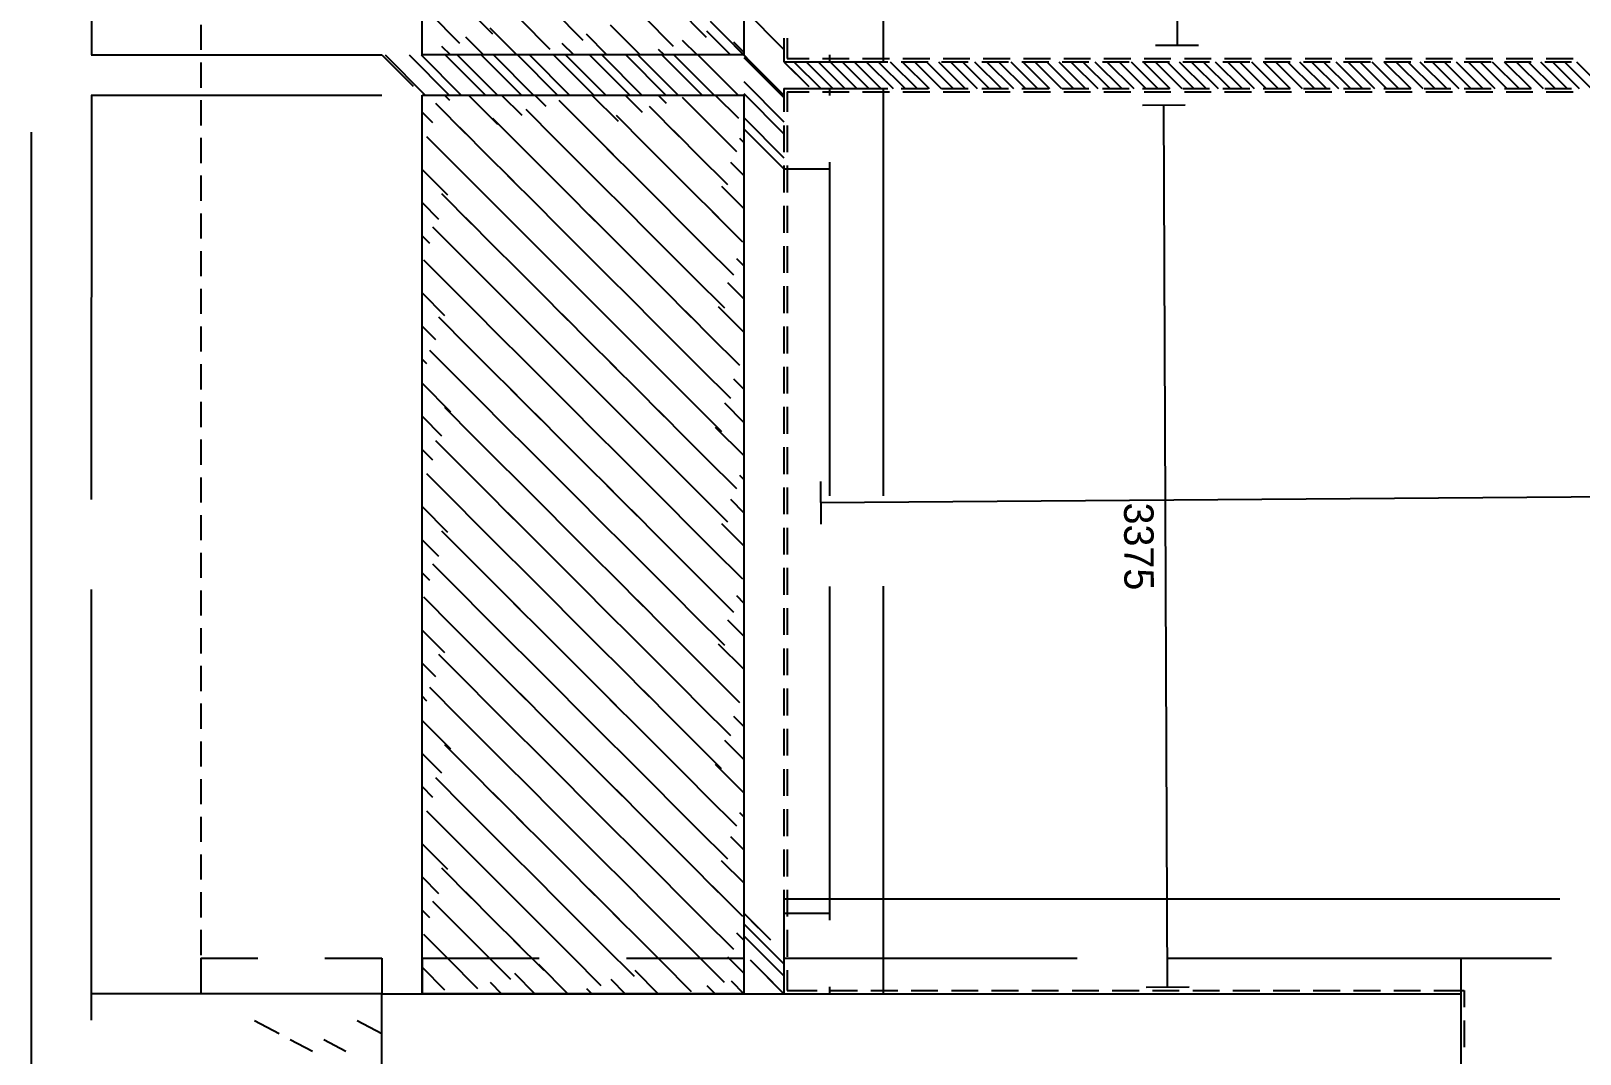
# Model space of a CAD drawing. Header units: metres. Extents: x -20.8 to 16.7, y -14.9 to 14.7.
# Drawn here: x -20.8 to -15.02, y -5.26 to -1.44 of the extents above; entities that cross this region are included whole.
import ezdxf
from ezdxf.enums import TextEntityAlignment as Align

# ---------------------------------------------------------------- set-up
doc = ezdxf.new("R2010")
doc.units = ezdxf.units.M
for name, color, linetype in [('CAD_DIM_TEXT', 3, 'Continuous'), ('CAD_DIM_WALL_TO_WALL', 1, 'Continuous'), ('CAD_PLAN_WALLS', 8, 'Continuous')]:
    doc.layers.add(name, color=color, linetype=linetype)

msp = doc.modelspace()

# ---------------------------------------------------------------- linework, layer by layer
at = {"layer": 'CAD_DIM_WALL_TO_WALL'}
for p, q in [((-16.5112, 1.8027), (-16.5217, -1.4931)), ((-16.6017, -1.4929), (-16.4417, -1.4934)), ((-16.491, -1.7173), (-16.651, -1.718)), ((-16.5568, -5.0074), (-16.571, -1.7176)), ((-17.8521, -3.1202), (-17.8509, -3.2802)), ((-11.8679, -3.1557), (-17.8515, -3.2002)), ((-16.4768, -5.007), (-16.6368, -5.0077))]:
    msp.add_line(p, q, dxfattribs=at)
at = {"layer": 'CAD_PLAN_WALLS'}
for p, q in [((-19.3385, -1.5301), (-19.3385, 1.8207)), ((-18.1382, 1.8206), (-18.1383, -1.5301)), ((-20.5723, -0.0225), (-20.5723, -1.5301)), ((-17.6178, -0.0357), (-17.6178, -1.5552)), ((-19.311, -1.3732), (-19.1987, -1.4855)), ((-19.1875, -1.3395), (-19.0752, -1.4518)), ((-18.8507, -1.362), (-18.7384, -1.4743)), ((-18.5138, -1.3845), (-18.4015, -1.4967)), ((-18.3903, -1.3508), (-18.278, -1.4631)), ((-18.1383, -1.3593), (-17.9882, -1.5094)), ((-20.1637, -1.4175), (-20.1637, -1.5113)), ((-19.0861, -1.4294), (-18.9854, -1.5301)), ((-18.9742, -1.3957), (-18.8619, -1.508)), ((-18.637, -1.4182), (-18.5251, -1.5301)), ((-18.2777, -1.4406), (-18.1882, -1.5301)), ((-18.2641, -1.4042), (-17.9882, -1.6801)), ((-20.5723, -1.48), (-20.5723, -1.53)), ((-19.2657, -1.4967), (-19.2324, -1.5301)), ((-19.1759, -1.463), (-19.1089, -1.5301)), ((-18.8166, -1.4855), (-18.7721, -1.5301)), ((-18.7268, -1.4518), (-18.6486, -1.5301)), ((-18.3675, -1.4743), (-18.3117, -1.5301)), ((-18.177, -1.4805), (-18.1383, -1.5192)), ((-18.1743, -1.4941), (-17.9882, -1.6801)), ((-17.9882, -1.4676), (-17.9882, -1.5551)), ((-17.9762, -1.4676), (-17.9762, -1.5431)), ((-20.5724, -1.53), (-19.4886, -1.5301)), ((-20.5724, -1.53), (-19.4886, -1.5301)), ((-20.1637, -1.5582), (-20.1637, -1.652)), ((-19.4886, -1.5301), (-19.3716, -1.647)), ((-19.4886, -1.5301), (-19.4614, -1.5572)), ((-19.4767, -1.5301), (-19.3267, -1.6801)), ((-19.3869, -1.5301), (-19.2369, -1.6801)), ((-19.342, -1.5301), (-19.192, -1.6801)), ((-18.1383, -1.5301), (-19.3385, -1.5301)), ((-19.2522, -1.5301), (-19.1021, -1.6801)), ((-19.2073, -1.5301), (-19.0572, -1.6801)), ((-19.1174, -1.5301), (-18.9674, -1.6801)), ((-19.0725, -1.5301), (-18.9225, -1.6801)), ((-18.9827, -1.5301), (-18.8327, -1.6801)), ((-18.9378, -1.5301), (-18.7878, -1.6801)), ((-18.848, -1.5301), (-18.6979, -1.6801)), ((-18.8031, -1.5301), (-18.653, -1.6801)), ((-18.7132, -1.5301), (-18.5632, -1.6801)), ((-18.6683, -1.5301), (-18.5183, -1.6801)), ((-18.5785, -1.5301), (-18.4285, -1.6801)), ((-18.5336, -1.5301), (-18.3836, -1.6801)), ((-18.4573, -1.508), (-18.4352, -1.5301)), ((-18.4438, -1.5301), (-18.2937, -1.6801)), ((-18.3989, -1.5301), (-18.2488, -1.6801)), ((-18.309, -1.5301), (-18.159, -1.6801)), ((-18.1383, -1.539), (-17.9882, -1.689)), ((-17.9882, -1.5551), (-17.9007, -1.5551)), ((-17.9882, -1.5551), (-17.9407, -1.6027)), ((-17.9882, -1.5551), (-17.8958, -1.6476)), ((-17.9882, -1.5551), (-17.8178, -1.5551)), ((-17.9882, -1.5551), (-17.6178, -1.5551)), ((-17.9762, -1.5431), (-17.8947, -1.5431)), ((-17.9509, -1.5551), (-17.8509, -1.6551)), ((-17.906, -1.5551), (-17.806, -1.6551)), ((-17.8611, -1.5551), (-17.7611, -1.6551)), ((-17.8507, -1.5551), (-17.7507, -1.5551)), ((-17.8447, -1.5431), (-17.7447, -1.5431)), ((-17.8178, -1.5292), (-17.8178, -1.5552)), ((-17.8162, -1.5551), (-17.7161, -1.6551)), ((-17.7713, -1.5551), (-17.6712, -1.6551)), ((-17.7263, -1.5551), (-17.6263, -1.6551)), ((-17.7007, -1.5551), (-17.6007, -1.5551)), ((-17.6947, -1.5431), (-17.5947, -1.5431)), ((-17.6814, -1.5551), (-17.5814, -1.6551)), ((-17.6365, -1.5551), (-17.5365, -1.6551)), ((-17.5916, -1.5551), (-17.4916, -1.6551)), ((-17.5506, -1.5551), (-17.4506, -1.5551)), ((-17.5467, -1.5551), (-17.4467, -1.6551)), ((-17.5446, -1.5431), (-17.4446, -1.5431)), ((-17.5018, -1.5551), (-17.4018, -1.6551)), ((-17.4569, -1.5551), (-17.3569, -1.6552)), ((-17.412, -1.5551), (-17.3119, -1.6552)), ((-17.4006, -1.5551), (-17.3006, -1.5551)), ((-17.3946, -1.5431), (-17.2946, -1.5431)), ((-17.3671, -1.5551), (-17.267, -1.6552)), ((-17.3221, -1.5551), (-17.2221, -1.6552)), ((-17.2772, -1.5551), (-17.1772, -1.6552)), ((-17.2506, -1.5551), (-17.1506, -1.5551)), ((-17.2446, -1.5431), (-17.1446, -1.5431)), ((-17.2323, -1.5551), (-17.1323, -1.6552)), ((-17.1874, -1.5551), (-17.0874, -1.6552)), ((-17.1425, -1.5551), (-17.0425, -1.6552)), ((-17.1005, -1.5551), (-17.0005, -1.5551)), ((-17.0976, -1.5551), (-16.9976, -1.6552)), ((-17.0945, -1.5431), (-16.9945, -1.5431)), ((-17.0527, -1.5551), (-16.9527, -1.6552)), ((-17.0078, -1.5551), (-16.9077, -1.6552)), ((-16.9629, -1.5551), (-16.8628, -1.6552)), ((-16.9505, -1.5551), (-16.8505, -1.5551)), ((-16.9445, -1.5431), (-16.8445, -1.5431)), ((-16.9179, -1.5551), (-16.8179, -1.6552)), ((-16.873, -1.5551), (-16.773, -1.6552)), ((-16.8281, -1.5551), (-16.7281, -1.6552)), ((-16.8005, -1.5551), (-16.7005, -1.5551)), ((-16.7945, -1.5431), (-16.6945, -1.5431)), ((-16.7832, -1.5551), (-16.6832, -1.6552)), ((-16.7383, -1.5551), (-16.6383, -1.6552)), ((-16.6934, -1.5551), (-16.5934, -1.6552)), ((-16.6505, -1.5551), (-16.5504, -1.5552)), ((-16.6485, -1.5551), (-16.5485, -1.6552)), ((-16.6444, -1.5431), (-16.5444, -1.5431)), ((-16.6036, -1.5551), (-16.5035, -1.6552)), ((-16.5586, -1.5551), (-16.4586, -1.6552)), ((-16.5137, -1.5551), (-16.4137, -1.6552)), ((-16.5004, -1.5552), (-16.4004, -1.5552)), ((-16.4944, -1.5431), (-16.3944, -1.5432)), ((-16.4688, -1.5552), (-16.3688, -1.6552)), ((-16.4239, -1.5552), (-16.3239, -1.6552)), ((-16.379, -1.5552), (-16.279, -1.6552)), ((-16.3504, -1.5552), (-16.2504, -1.5552)), ((-16.3444, -1.5432), (-16.2444, -1.5432)), ((-16.3341, -1.5552), (-16.2341, -1.6552)), ((-16.2892, -1.5552), (-16.1892, -1.6552)), ((-16.2443, -1.5552), (-16.1443, -1.6552)), ((-16.2004, -1.5552), (-16.1003, -1.5552)), ((-16.1994, -1.5552), (-16.0993, -1.6552)), ((-16.1943, -1.5432), (-16.0943, -1.5432)), ((-16.1544, -1.5552), (-16.0544, -1.6552)), ((-16.1095, -1.5552), (-16.0095, -1.6552)), ((-16.0646, -1.5552), (-15.9646, -1.6552)), ((-16.0503, -1.5552), (-15.9503, -1.5552)), ((-16.0443, -1.5432), (-15.9443, -1.5432)), ((-16.0197, -1.5552), (-15.9197, -1.6552)), ((-15.9748, -1.5552), (-15.8748, -1.6552)), ((-15.9299, -1.5552), (-15.8299, -1.6552)), ((-15.9003, -1.5552), (-15.8003, -1.5552)), ((-15.8943, -1.5432), (-15.7943, -1.5432)), ((-15.885, -1.5552), (-15.785, -1.6552)), ((-15.8401, -1.5552), (-15.7401, -1.6552)), ((-15.7952, -1.5552), (-15.6951, -1.6552)), ((-15.7503, -1.5552), (-15.6502, -1.5552)), ((-15.7502, -1.5552), (-15.6502, -1.6552)), ((-15.7442, -1.5432), (-15.6442, -1.5432)), ((-15.7053, -1.5552), (-15.6053, -1.6552)), ((-15.6604, -1.5552), (-15.5604, -1.6552)), ((-15.6155, -1.5552), (-15.5155, -1.6552)), ((-15.6002, -1.5552), (-15.5002, -1.5552)), ((-15.5942, -1.5432), (-15.4942, -1.5432)), ((-15.5706, -1.5552), (-15.4706, -1.6552)), ((-15.5257, -1.5552), (-15.4257, -1.6552)), ((-15.4808, -1.5552), (-15.3808, -1.6552)), ((-15.4502, -1.5552), (-15.3502, -1.5552)), ((-15.4442, -1.5432), (-15.3442, -1.5432)), ((-15.4359, -1.5552), (-15.3359, -1.6552)), ((-15.391, -1.5552), (-15.2909, -1.6552)), ((-15.346, -1.5552), (-15.246, -1.6552)), ((-15.3011, -1.5552), (-15.2011, -1.6552)), ((-15.3002, -1.5552), (-15.2001, -1.5552)), ((-15.2942, -1.5432), (-15.1941, -1.5432)), ((-15.2562, -1.5552), (-15.1562, -1.6552)), ((-15.2113, -1.5552), (-15.1113, -1.6552)), ((-15.1664, -1.5552), (-15.0664, -1.6552)), ((-15.1501, -1.5552), (-15.0501, -1.5552)), ((-15.1441, -1.5432), (-15.0441, -1.5432)), ((-15.1215, -1.5552), (-15.0215, -1.6552)), ((-15.0766, -1.5552), (-14.9766, -1.6552)), ((-15.0317, -1.5552), (-14.9316, -1.6552)), ((-18.1383, -1.6288), (-17.9882, -1.7788)), ((-18.1383, -1.6737), (-17.9882, -1.8237)), ((-17.9882, -1.6551), (-17.8178, -1.6551)), ((-17.9882, -1.6551), (-17.6178, -1.6551)), ((-17.9882, -1.6552), (-17.9007, -1.6552)), ((-17.9882, -1.6552), (-17.9882, -1.7427)), ((-17.9762, -1.6672), (-17.9762, -1.7427)), ((-17.9762, -1.6672), (-17.8947, -1.6672)), ((-17.8507, -1.6552), (-17.7507, -1.6552)), ((-17.8447, -1.6672), (-17.7447, -1.6672)), ((-17.8178, -1.6551), (-17.8178, -1.681)), ((-17.7007, -1.6552), (-17.6007, -1.6552)), ((-17.6947, -1.6672), (-17.5947, -1.6672)), ((-17.6178, -1.6551), (-17.6179, -3.1746)), ((-17.5506, -1.6552), (-17.4506, -1.6552)), ((-17.5446, -1.6672), (-17.4446, -1.6672)), ((-17.4006, -1.6552), (-17.3006, -1.6552)), ((-17.3946, -1.6672), (-17.2946, -1.6672)), ((-17.2506, -1.6552), (-17.1506, -1.6552)), ((-17.2446, -1.6672), (-17.1446, -1.6672)), ((-17.1005, -1.6552), (-17.0005, -1.6552)), ((-17.0945, -1.6672), (-16.9945, -1.6672)), ((-16.9505, -1.6552), (-16.8505, -1.6552)), ((-16.9445, -1.6672), (-16.8445, -1.6672)), ((-16.8005, -1.6552), (-16.7005, -1.6552)), ((-16.7945, -1.6672), (-16.6945, -1.6672)), ((-16.6504, -1.6552), (-16.5504, -1.6552)), ((-16.6444, -1.6672), (-16.5444, -1.6672)), ((-16.5004, -1.6552), (-16.4004, -1.6552)), ((-16.4944, -1.6672), (-16.3944, -1.6672)), ((-16.3504, -1.6552), (-16.2504, -1.6552)), ((-16.3444, -1.6672), (-16.2444, -1.6672)), ((-16.2003, -1.6552), (-16.1003, -1.6552)), ((-16.1943, -1.6672), (-16.0943, -1.6672)), ((-16.0503, -1.6552), (-15.9503, -1.6552)), ((-16.0443, -1.6672), (-15.9443, -1.6672)), ((-15.9003, -1.6552), (-15.8003, -1.6552)), ((-15.8943, -1.6672), (-15.7943, -1.6672)), ((-15.7502, -1.6552), (-15.6502, -1.6552)), ((-15.7442, -1.6672), (-15.6442, -1.6672)), ((-15.6002, -1.6552), (-15.5002, -1.6552)), ((-15.5942, -1.6672), (-15.4942, -1.6672)), ((-15.4502, -1.6552), (-15.3502, -1.6552)), ((-15.4442, -1.6672), (-15.3442, -1.6672)), ((-15.3001, -1.6552), (-15.2001, -1.6552)), ((-15.2941, -1.6672), (-15.1941, -1.6672)), ((-15.1501, -1.6552), (-15.0501, -1.6552)), ((-15.1441, -1.6672), (-15.0441, -1.6672)), ((-20.5723, -1.68), (-20.5724, -3.1876)), ((-20.5724, -1.6801), (-19.4886, -1.6801)), ((-20.5724, -1.6801), (-19.4886, -1.6801)), ((-20.5723, -1.6801), (-20.5723, -1.7301)), ((-20.1637, -1.6988), (-20.1637, -1.7926)), ((-19.3386, -5.0308), (-19.3385, -1.6801)), ((-19.3385, -1.6801), (-18.1383, -1.6801)), ((-19.2885, -1.7101), (-19.1763, -1.8223)), ((-19.2549, -1.6801), (-19.2361, -1.6988)), ((-19.165, -1.6801), (-19.0565, -1.7887)), ((-19.0415, -1.6801), (-18.9667, -1.755)), ((-18.9517, -1.7325), (-18.8394, -1.8448)), ((-18.918, -1.6801), (-18.8769, -1.7213)), ((-18.8282, -1.6988), (-18.7159, -1.8111)), ((-18.7047, -1.6801), (-18.6074, -1.7774)), ((-18.5812, -1.6801), (-18.5176, -1.7438)), ((-18.4914, -1.7213), (-18.3791, -1.8336)), ((-18.4577, -1.6801), (-18.4277, -1.7101)), ((-18.3679, -1.6876), (-18.2556, -1.7999)), ((-18.2444, -1.6801), (-18.1583, -1.7662)), ((-18.1383, -1.6801), (-18.1384, -5.0309)), ((-19.3385, -1.7437), (-19.2998, -1.7825)), ((-19.0752, -1.7662), (-18.9629, -1.8785)), ((-18.7384, -1.7887), (-18.6261, -1.9009)), ((-18.6149, -1.755), (-18.5026, -1.8673)), ((-18.278, -1.7774), (-18.1658, -1.8897)), ((-18.1383, -1.7635), (-17.9882, -1.9136)), ((-20.7972, -1.8176), (-20.7975, -12.6575)), ((-20.1637, -1.8395), (-20.1637, -1.9333)), ((-19.3222, -1.8336), (-19.21, -1.9458)), ((-19.1987, -1.7999), (-19.0864, -1.9122)), ((-18.8619, -1.8223), (-18.7496, -1.9346)), ((-18.5251, -1.8448), (-18.4128, -1.9571)), ((-18.4016, -1.8111), (-18.2893, -1.9234)), ((-18.1545, -1.8398), (-18.1383, -1.856)), ((-18.135, -1.8084), (-17.9882, -1.9552)), ((-17.9882, -1.7927), (-17.9882, -1.8927)), ((-17.9762, -1.7927), (-17.9762, -1.8927)), ((-19.1089, -1.8897), (-18.9966, -2.002)), ((-18.9854, -1.856), (-18.8731, -1.9683)), ((-18.6486, -1.8785), (-18.5363, -1.9908)), ((-18.3117, -1.901), (-18.1995, -2.0132)), ((-18.0452, -1.8983), (-17.9882, -1.9552)), ((-19.3385, -1.9571), (-19.2436, -2.052)), ((-19.2324, -1.9234), (-19.1201, -2.0357)), ((-18.8956, -1.9459), (-18.7833, -2.0581)), ((-18.7721, -1.9122), (-18.6598, -2.0245)), ((-18.4352, -1.9346), (-18.323, -2.0469)), ((-18.1882, -1.9296), (-18.1383, -1.9796)), ((-17.9882, -1.9427), (-17.9882, -2.0427)), ((-17.9882, -1.9552), (-17.8178, -1.9552)), ((-17.9882, -1.9552), (-17.8178, -1.9552)), ((-17.9762, -1.9427), (-17.9762, -2.0427)), ((-17.8178, -1.9552), (-17.8179, -3.1736)), ((-17.8178, -1.9293), (-17.8178, -1.9553)), ((-20.1637, -1.9801), (-20.1637, -2.0739)), ((-19.1426, -2.0132), (-19.0303, -2.1255)), ((-19.0191, -1.9795), (-18.9068, -2.0918)), ((-18.6823, -2.002), (-18.57, -2.1143)), ((-18.5587, -1.9683), (-18.4465, -2.0806)), ((-18.2219, -2.0194), (-18.1383, -2.1031)), ((-19.2661, -2.0469), (-19.1538, -2.1592)), ((-18.9293, -2.0694), (-18.817, -2.1816)), ((-18.8058, -2.0357), (-18.6935, -2.148)), ((-18.4689, -2.0581), (-18.3566, -2.1704)), ((-18.3454, -2.0245), (-18.2331, -2.1367)), ((-20.1637, -2.1208), (-20.1637, -2.2146)), ((-19.3385, -2.0806), (-19.2773, -2.1418)), ((-19.1763, -2.1367), (-19.064, -2.249)), ((-19.0528, -2.103), (-18.9405, -2.2153)), ((-18.7159, -2.1255), (-18.6037, -2.2378)), ((-18.5924, -2.0918), (-18.4802, -2.2041)), ((-18.2556, -2.1143), (-18.1433, -2.2266)), ((-17.9883, -2.0928), (-17.9883, -2.1928)), ((-17.9762, -2.0928), (-17.9763, -2.1928)), ((-19.2998, -2.1704), (-19.1875, -2.2827)), ((-18.963, -2.1929), (-18.8507, -2.3051)), ((-18.8394, -2.1592), (-18.7272, -2.2715)), ((-18.5026, -2.1816), (-18.3903, -2.2939)), ((-18.3791, -2.148), (-18.2668, -2.2602)), ((-19.3386, -2.2041), (-19.311, -2.2316)), ((-19.0865, -2.2265), (-18.9742, -2.3388)), ((-18.7496, -2.249), (-18.6373, -2.3613)), ((-18.6261, -2.2153), (-18.5138, -2.3276)), ((-18.2893, -2.2378), (-18.177, -2.3501)), ((-17.9883, -2.2428), (-17.9883, -2.3428)), ((-17.9763, -2.2428), (-17.9763, -2.3428)), ((-20.1637, -2.2615), (-20.1637, -2.3552)), ((-19.3335, -2.2939), (-19.2212, -2.4062)), ((-19.21, -2.2602), (-19.0977, -2.3725)), ((-18.8731, -2.2827), (-18.7609, -2.395)), ((-18.5363, -2.3051), (-18.424, -2.4174)), ((-18.4128, -2.2715), (-18.3005, -2.3837)), ((-18.1658, -2.2889), (-18.1383, -2.3164)), ((-19.1201, -2.35), (-19.0079, -2.4623)), ((-18.9966, -2.3164), (-18.8844, -2.4286)), ((-18.6598, -2.3388), (-18.5475, -2.4511)), ((-18.323, -2.3613), (-18.2107, -2.4736)), ((-20.1637, -2.4021), (-20.1637, -2.4959)), ((-19.3386, -2.4174), (-19.2549, -2.5011)), ((-19.2437, -2.3837), (-19.1314, -2.496)), ((-18.9068, -2.4062), (-18.7945, -2.5185)), ((-18.7833, -2.3725), (-18.671, -2.4848)), ((-18.4465, -2.395), (-18.3342, -2.5073)), ((-18.1995, -2.3787), (-18.1383, -2.4399)), ((-17.9883, -2.3928), (-17.9883, -2.4928)), ((-17.9763, -2.3928), (-17.9763, -2.4928)), ((-19.1538, -2.4736), (-19.0416, -2.5858)), ((-19.0303, -2.4399), (-18.918, -2.5522)), ((-18.6935, -2.4623), (-18.5812, -2.5746)), ((-18.57, -2.4287), (-18.4577, -2.5409)), ((-18.3567, -2.4848), (-18.2444, -2.5971)), ((-18.2332, -2.4685), (-18.1383, -2.5634)), ((-20.1637, -2.5428), (-20.1637, -2.6365)), ((-19.3386, -2.5409), (-19.2886, -2.5909)), ((-19.2773, -2.5072), (-19.1651, -2.6195)), ((-18.9405, -2.5297), (-18.8282, -2.642)), ((-18.817, -2.496), (-18.7047, -2.6083)), ((-18.4802, -2.5185), (-18.3679, -2.6308)), ((-19.1875, -2.5971), (-19.0752, -2.7093)), ((-19.064, -2.5634), (-18.9517, -2.6757)), ((-18.7272, -2.5858), (-18.6149, -2.6981)), ((-18.6037, -2.5522), (-18.4914, -2.6644)), ((-18.2668, -2.5746), (-18.1546, -2.6869)), ((-17.9883, -2.5429), (-17.9883, -2.6429)), ((-17.9763, -2.5429), (-17.9763, -2.6429)), ((-19.311, -2.6307), (-19.1987, -2.743)), ((-18.9742, -2.6532), (-18.8619, -2.7655)), ((-18.8507, -2.6195), (-18.7384, -2.7318)), ((-18.5138, -2.642), (-18.4016, -2.7543)), ((-18.3903, -2.6083), (-18.2781, -2.7206)), ((-20.1637, -2.6834), (-20.1637, -2.7772)), ((-19.3386, -2.6644), (-19.3223, -2.6807)), ((-19.0977, -2.6869), (-18.9854, -2.7992)), ((-18.7609, -2.7093), (-18.6486, -2.8216)), ((-18.6374, -2.6757), (-18.5251, -2.7879)), ((-18.3005, -2.6981), (-18.1882, -2.8104)), ((-17.9883, -2.6929), (-17.9883, -2.7929)), ((-17.9763, -2.6929), (-17.9763, -2.7929)), ((-19.3386, -2.7542), (-19.2324, -2.8604)), ((-19.2212, -2.7206), (-19.1089, -2.8328)), ((-18.8844, -2.743), (-18.7721, -2.8553)), ((-18.5475, -2.7655), (-18.4353, -2.8778)), ((-18.424, -2.7318), (-18.3118, -2.8441)), ((-18.177, -2.738), (-18.1383, -2.7767)), ((-20.1638, -2.8241), (-20.1638, -2.9179)), ((-19.1314, -2.8104), (-19.0191, -2.9227)), ((-19.0079, -2.7767), (-18.8956, -2.889)), ((-18.671, -2.7992), (-18.5588, -2.9114)), ((-18.3342, -2.8216), (-18.2219, -2.9339)), ((-18.2107, -2.8278), (-18.1383, -2.9002)), ((-19.3386, -2.8777), (-19.2661, -2.9502)), ((-19.2549, -2.8441), (-19.1426, -2.9563)), ((-18.9181, -2.8665), (-18.8058, -2.9788)), ((-18.7945, -2.8328), (-18.6823, -2.9451)), ((-18.5812, -2.889), (-18.4689, -3.0013)), ((-18.4577, -2.8553), (-18.3454, -2.9676)), ((-17.9883, -2.8429), (-17.9883, -2.9429)), ((-17.9763, -2.8429), (-17.9763, -2.9429)), ((-19.1651, -2.9339), (-19.0528, -3.0462)), ((-19.0416, -2.9002), (-18.9293, -3.0125)), ((-18.7047, -2.9227), (-18.5925, -3.035)), ((-18.3679, -2.9451), (-18.2556, -3.0574)), ((-18.2444, -2.9177), (-18.1383, -3.0237)), ((-20.1638, -2.9647), (-20.1638, -3.0585)), ((-19.3386, -3.0013), (-19.2998, -3.04)), ((-19.2886, -2.9676), (-19.1763, -3.0799)), ((-18.9517, -2.99), (-18.8395, -3.1023)), ((-18.8282, -2.9564), (-18.716, -3.0686)), ((-18.4914, -2.9788), (-18.3791, -3.0911)), ((-17.9883, -2.993), (-17.9883, -3.093)), ((-17.9763, -2.993), (-17.9763, -3.093)), ((-19.1988, -3.0574), (-19.0865, -3.1697)), ((-19.0752, -3.0237), (-18.963, -3.136)), ((-18.7384, -3.0462), (-18.6261, -3.1585)), ((-18.6149, -3.0125), (-18.5026, -3.1248)), ((-18.2781, -3.035), (-18.1658, -3.1472)), ((-20.1638, -3.1054), (-20.1638, -3.1992)), ((-19.3223, -3.0911), (-19.21, -3.2034)), ((-18.9854, -3.1135), (-18.8732, -3.2258)), ((-18.8619, -3.0799), (-18.7496, -3.1921)), ((-18.5251, -3.1023), (-18.4128, -3.2146)), ((-18.4016, -3.0686), (-18.2893, -3.1809)), ((-18.1546, -3.0973), (-18.1383, -3.1136)), ((-19.1089, -3.1472), (-18.9967, -3.2595)), ((-18.7721, -3.1697), (-18.6598, -3.282)), ((-18.6486, -3.136), (-18.5363, -3.2483)), ((-18.3118, -3.1585), (-18.1995, -3.2707)), ((-17.9883, -3.143), (-17.9883, -3.243)), ((-17.9763, -3.143), (-17.9763, -3.243)), ((-19.3386, -3.2146), (-19.2437, -3.3095)), ((-19.2324, -3.1809), (-19.1202, -3.2932)), ((-18.8956, -3.2034), (-18.7833, -3.3156)), ((-18.5588, -3.2258), (-18.4465, -3.3381)), ((-18.4353, -3.1921), (-18.323, -3.3044)), ((-18.1883, -3.1871), (-18.1383, -3.2371)), ((-20.1638, -3.2461), (-20.1638, -3.3398)), ((-19.1426, -3.2707), (-19.0303, -3.383)), ((-19.0191, -3.237), (-18.9068, -3.3493)), ((-18.8058, -3.2932), (-18.6935, -3.4055)), ((-18.6823, -3.2595), (-18.57, -3.3718)), ((-18.3454, -3.282), (-18.2332, -3.3943)), ((-18.2219, -3.2769), (-18.1383, -3.3606)), ((-17.9883, -3.293), (-17.9883, -3.393)), ((-17.9763, -3.293), (-17.9763, -3.393)), ((-19.3386, -3.3381), (-19.2774, -3.3993)), ((-19.2661, -3.3044), (-19.1539, -3.4167)), ((-18.9293, -3.3269), (-18.817, -3.4391)), ((-18.5925, -3.3493), (-18.4802, -3.4616)), ((-18.469, -3.3157), (-18.3567, -3.4279)), ((-20.1638, -3.3867), (-20.1638, -3.4805)), ((-19.1763, -3.3942), (-19.064, -3.5065)), ((-19.0528, -3.3605), (-18.9405, -3.4728)), ((-18.716, -3.383), (-18.6037, -3.4953)), ((-18.3791, -3.4055), (-18.2669, -3.5178)), ((-18.2556, -3.3718), (-18.1434, -3.4841)), ((-19.3386, -3.4616), (-19.311, -3.4891)), ((-19.2998, -3.4279), (-19.1875, -3.5402)), ((-18.963, -3.4504), (-18.8507, -3.5627)), ((-18.8395, -3.4167), (-18.7272, -3.529)), ((-18.5026, -3.4392), (-18.3904, -3.5514)), ((-17.9883, -3.4431), (-17.9883, -3.5431)), ((-17.9763, -3.4431), (-17.9763, -3.5431)), ((-20.5724, -3.5233), (-20.5724, -5.0309)), ((-19.21, -3.5177), (-19.0977, -3.63)), ((-19.0865, -3.4841), (-18.9742, -3.5963)), ((-18.7497, -3.5065), (-18.6374, -3.6188)), ((-18.6261, -3.4728), (-18.5139, -3.5851)), ((-18.2893, -3.4953), (-18.177, -3.6076)), ((-17.8179, -3.5125), (-17.8179, -4.7309)), ((-17.6179, -3.5115), (-17.6179, -5.0309)), ((-20.1638, -3.5274), (-20.1638, -3.6211)), ((-19.3335, -3.5514), (-19.2212, -3.6637)), ((-18.9967, -3.5739), (-18.8844, -3.6862)), ((-18.8732, -3.5402), (-18.7609, -3.6525)), ((-18.5363, -3.5627), (-18.4241, -3.6749)), ((-18.4128, -3.529), (-18.3005, -3.6413)), ((-18.1658, -3.5464), (-18.1383, -3.5739)), ((-19.1202, -3.6076), (-19.0079, -3.7198)), ((-18.7833, -3.63), (-18.6711, -3.7423)), ((-18.6598, -3.5963), (-18.5476, -3.7086)), ((-18.323, -3.6188), (-18.2107, -3.7311)), ((-18.1995, -3.6362), (-18.1383, -3.6974)), ((-17.9883, -3.5931), (-17.9883, -3.6931)), ((-17.9763, -3.5931), (-17.9763, -3.6931)), ((-20.1638, -3.668), (-20.1638, -3.7618)), ((-19.3386, -3.6749), (-19.2549, -3.7586)), ((-19.2437, -3.6412), (-19.1314, -3.7535)), ((-19.0304, -3.6974), (-18.9181, -3.8097)), ((-18.9068, -3.6637), (-18.7946, -3.776)), ((-18.57, -3.6862), (-18.4577, -3.7984)), ((-18.4465, -3.6525), (-18.3342, -3.7648)), ((-19.1539, -3.7311), (-19.0416, -3.8433)), ((-18.817, -3.7535), (-18.7048, -3.8658)), ((-18.6935, -3.7198), (-18.5812, -3.8321)), ((-18.3567, -3.7423), (-18.2444, -3.8546)), ((-18.2332, -3.7261), (-18.1383, -3.8209)), ((-17.9883, -3.7431), (-17.9883, -3.8431)), ((-17.9763, -3.7431), (-17.9763, -3.8431)), ((-20.1638, -3.8087), (-20.1638, -3.9024)), ((-19.3386, -3.7984), (-19.2886, -3.8484)), ((-19.2774, -3.7647), (-19.1651, -3.877)), ((-18.9405, -3.7872), (-18.8283, -3.8995)), ((-18.6037, -3.8097), (-18.4914, -3.922)), ((-18.4802, -3.776), (-18.3679, -3.8883)), ((-19.1875, -3.8546), (-19.0753, -3.9668)), ((-19.064, -3.8209), (-18.9518, -3.9332)), ((-18.7272, -3.8434), (-18.6149, -3.9556)), ((-18.3904, -3.8658), (-18.2781, -3.9781)), ((-18.2669, -3.8321), (-18.1546, -3.9444)), ((-19.3386, -3.9219), (-19.3223, -3.9382)), ((-19.3111, -3.8882), (-19.1988, -4.0005)), ((-18.9742, -3.9107), (-18.8619, -4.023)), ((-18.8507, -3.877), (-18.7384, -3.9893)), ((-18.5139, -3.8995), (-18.4016, -4.0118)), ((-17.9883, -3.8932), (-17.9883, -3.9932)), ((-17.9763, -3.8932), (-17.9763, -3.9932)), ((-20.1638, -3.9493), (-20.1638, -4.0431)), ((-19.2212, -3.9781), (-19.109, -4.0904)), ((-19.0977, -3.9444), (-18.9855, -4.0567)), ((-18.7609, -3.9669), (-18.6486, -4.0791)), ((-18.6374, -3.9332), (-18.5251, -4.0455)), ((-18.3006, -3.9556), (-18.1883, -4.0679)), ((-19.3386, -4.0118), (-19.2325, -4.1179)), ((-19.0079, -4.0342), (-18.8956, -4.1465)), ((-18.8844, -4.0005), (-18.7721, -4.1128)), ((-18.5476, -4.023), (-18.4353, -4.1353)), ((-18.4241, -3.9893), (-18.3118, -4.1016)), ((-18.177, -3.9955), (-18.1383, -4.0342)), ((-17.9883, -4.0432), (-17.9883, -4.1432)), ((-17.9763, -4.0432), (-17.9763, -4.1432)), ((-20.1638, -4.09), (-20.1638, -4.1838)), ((-19.2549, -4.1016), (-19.1426, -4.2139)), ((-19.1314, -4.0679), (-19.0191, -4.1802)), ((-18.7946, -4.0904), (-18.6823, -4.2026)), ((-18.6711, -4.0567), (-18.5588, -4.169)), ((-18.3342, -4.0791), (-18.222, -4.1914)), ((-18.2107, -4.0853), (-18.1383, -4.1577)), ((-19.3386, -4.1353), (-19.2662, -4.2077)), ((-19.0416, -4.1577), (-18.9293, -4.27)), ((-18.9181, -4.124), (-18.8058, -4.2363)), ((-18.5813, -4.1465), (-18.469, -4.2588)), ((-18.4577, -4.1128), (-18.3455, -4.2251)), ((-19.1651, -4.1914), (-19.0528, -4.3037)), ((-18.8283, -4.2139), (-18.716, -4.3261)), ((-18.7048, -4.1802), (-18.5925, -4.2925)), ((-18.3679, -4.2026), (-18.2557, -4.3149)), ((-18.2444, -4.1752), (-18.1383, -4.2813)), ((-17.9883, -4.1932), (-17.9883, -4.2932)), ((-17.9763, -4.1932), (-17.9763, -4.2932)), ((-20.1638, -4.2306), (-20.1638, -4.3244)), ((-19.3386, -4.2588), (-19.2998, -4.2975)), ((-19.2886, -4.2251), (-19.1763, -4.3374)), ((-18.9518, -4.2475), (-18.8395, -4.3598)), ((-18.6149, -4.27), (-18.5027, -4.3823)), ((-18.4914, -4.2363), (-18.3792, -4.3486)), ((-19.1988, -4.3149), (-19.0865, -4.4272)), ((-19.0753, -4.2812), (-18.963, -4.3935)), ((-18.7384, -4.3037), (-18.6262, -4.416)), ((-18.4016, -4.3262), (-18.2893, -4.4384)), ((-18.2781, -4.2925), (-18.1658, -4.4048)), ((-20.1638, -4.3713), (-20.1638, -4.4651)), ((-19.3223, -4.3486), (-19.21, -4.4609)), ((-18.9855, -4.3711), (-18.8732, -4.4833)), ((-18.862, -4.3374), (-18.7497, -4.4497)), ((-18.5251, -4.3598), (-18.4128, -4.4721)), ((-18.1546, -4.3548), (-18.1383, -4.3711)), ((-17.9883, -4.3433), (-17.9883, -4.4433)), ((-17.9763, -4.3433), (-17.9763, -4.4433)), ((-19.2325, -4.4384), (-19.1202, -4.5507)), ((-19.109, -4.4047), (-18.9967, -4.517)), ((-18.7721, -4.4272), (-18.6599, -4.5395)), ((-18.6486, -4.3935), (-18.5364, -4.5058)), ((-18.4353, -4.4497), (-18.323, -4.5619)), ((-18.3118, -4.416), (-18.1995, -4.5283)), ((-18.1883, -4.4446), (-18.1383, -4.4946)), ((-19.3386, -4.4721), (-19.2437, -4.567)), ((-19.0191, -4.4946), (-18.9069, -4.6068)), ((-18.8956, -4.4609), (-18.7834, -4.5732)), ((-18.5588, -4.4833), (-18.4465, -4.5956)), ((-17.9883, -4.4933), (-17.9883, -4.5933)), ((-17.9763, -4.4933), (-17.9763, -4.5933)), ((-20.1638, -4.512), (-20.1638, -4.6057)), ((-19.2662, -4.5619), (-19.1539, -4.6742)), ((-19.1427, -4.5282), (-19.0304, -4.6405)), ((-18.8058, -4.5507), (-18.6935, -4.663)), ((-18.6823, -4.517), (-18.57, -4.6293)), ((-18.3455, -4.5395), (-18.2332, -4.6518)), ((-18.222, -4.5345), (-18.1383, -4.6181)), ((-19.3386, -4.5956), (-19.2774, -4.6568)), ((-19.0528, -4.6181), (-18.9406, -4.7303)), ((-18.9293, -4.5844), (-18.817, -4.6967)), ((-18.5925, -4.6068), (-18.4802, -4.7191)), ((-18.469, -4.5732), (-18.3567, -4.6854)), ((-20.1638, -4.6526), (-20.1638, -4.7464)), ((-19.1763, -4.6517), (-19.0641, -4.764)), ((-18.8395, -4.6742), (-18.7272, -4.7865)), ((-18.716, -4.6405), (-18.6037, -4.7528)), ((-18.3792, -4.663), (-18.2669, -4.7753)), ((-18.2557, -4.6293), (-18.1434, -4.7416)), ((-17.9884, -4.6771), (-15.0939, -4.6772)), ((-17.9883, -4.6433), (-17.9883, -4.7433)), ((-17.9883, -4.677), (-17.9883, -5.0309)), ((-17.9763, -4.6433), (-17.9763, -4.7433)), ((-19.3386, -4.7191), (-19.3111, -4.7466)), ((-19.2998, -4.6854), (-19.1876, -4.7977)), ((-18.963, -4.7079), (-18.8507, -4.8202)), ((-18.6262, -4.7304), (-18.5139, -4.8426)), ((-18.5027, -4.6967), (-18.3904, -4.809)), ((-18.1383, -4.7308), (-18.084, -4.7852)), ((-18.1383, -4.7308), (-18.0391, -4.8301)), ((-17.9883, -4.7308), (-17.8178, -4.7308)), ((-17.9883, -4.7308), (-17.8178, -4.7308)), ((-17.8179, -4.7308), (-17.8179, -4.7567)), ((-20.1638, -4.7933), (-20.1638, -4.887)), ((-19.21, -4.7752), (-19.0977, -4.8875)), ((-19.0865, -4.7416), (-18.9742, -4.8538)), ((-18.7497, -4.764), (-18.6374, -4.8763)), ((-18.4129, -4.7865), (-18.3006, -4.8988)), ((-18.2893, -4.7528), (-18.1771, -4.8651)), ((-18.1383, -4.7699), (-17.9883, -4.9199)), ((-17.9883, -4.7934), (-17.9883, -4.8934)), ((-17.9763, -4.7934), (-17.9763, -4.8934)), ((-19.3335, -4.8089), (-19.2213, -4.9212)), ((-18.9967, -4.8314), (-18.8844, -4.9437)), ((-18.8732, -4.7977), (-18.7609, -4.91)), ((-18.6599, -4.8539), (-18.5476, -4.9661)), ((-18.5364, -4.8202), (-18.4241, -4.9325)), ((-18.1658, -4.8039), (-18.1384, -4.8314)), ((-18.1384, -4.8148), (-17.9883, -4.9648)), ((-20.1639, -4.8982), (-19.9513, -4.8982)), ((-20.1638, -4.8981), (-20.1638, -5.0309)), ((-19.7011, -4.8982), (-19.4886, -4.8982)), ((-19.4887, -4.8981), (-19.4887, -5.0309)), ((-19.3387, -4.8982), (-18.9011, -4.8982)), ((-19.3386, -4.8981), (-19.3386, -5.0308)), ((-19.2437, -4.8988), (-19.1314, -5.011)), ((-19.1202, -4.8651), (-19.0079, -4.9774)), ((-18.7834, -4.8875), (-18.6711, -4.9998)), ((-18.5759, -4.8982), (-18.1383, -4.8982)), ((-18.4465, -4.91), (-18.3343, -5.0223)), ((-18.323, -4.8763), (-18.2108, -4.9886)), ((-18.1995, -4.8937), (-18.1384, -4.9549)), ((-18.1384, -4.8982), (-18.1384, -5.0309)), ((-18.1146, -4.9046), (-17.9883, -5.0309)), ((-17.9884, -4.8982), (-16.895, -4.8982)), ((-17.9883, -4.8982), (-17.9883, -5.0309)), ((-16.5561, -4.8983), (-15.4627, -4.8983)), ((-15.4628, -4.8982), (-15.4628, -5.0309)), ((-15.4628, -4.8982), (-15.4628, -5.0309)), ((-15.4628, -4.8983), (-15.1252, -4.8983)), ((-20.1638, -4.9339), (-20.1638, -5.0309)), ((-19.3386, -4.9324), (-19.2549, -5.0161)), ((-18.9941, -4.9549), (-18.9181, -5.0309)), ((-18.9042, -4.9212), (-18.7946, -5.0309)), ((-18.545, -4.9437), (-18.4578, -5.0309)), ((-18.0697, -4.9495), (-17.9883, -5.0309)), ((-17.9883, -4.9434), (-17.9883, -5.0309)), ((-17.9763, -4.9434), (-17.9763, -5.0189)), ((-19.0839, -4.9886), (-19.0416, -5.0309)), ((-18.7246, -5.011), (-18.7048, -5.0309)), ((-18.6348, -4.9774), (-18.5813, -5.0309)), ((-18.2755, -4.9998), (-18.2444, -5.0309)), ((-18.1857, -4.9836), (-18.1384, -5.0309)), ((-17.9763, -5.0189), (-17.8638, -5.0189)), ((-17.8179, -5.005), (-17.8179, -5.0309)), ((-17.8138, -5.0189), (-17.7138, -5.0189)), ((-17.6637, -5.0189), (-17.5637, -5.0189)), ((-17.5137, -5.0189), (-17.4137, -5.0189)), ((-17.3637, -5.0189), (-17.2637, -5.0189)), ((-17.2137, -5.0189), (-17.1136, -5.0189)), ((-17.0636, -5.0189), (-16.9636, -5.0189)), ((-16.9136, -5.0189), (-16.8136, -5.0189)), ((-16.7636, -5.0189), (-16.6635, -5.019)), ((-16.6135, -5.019), (-16.5135, -5.019)), ((-16.4635, -5.019), (-16.3635, -5.019)), ((-16.3135, -5.019), (-16.2134, -5.019)), ((-16.1634, -5.019), (-16.0634, -5.019)), ((-16.0134, -5.019), (-15.9134, -5.019)), ((-15.8634, -5.019), (-15.7633, -5.019)), ((-15.7133, -5.019), (-15.6133, -5.019)), ((-15.5633, -5.019), (-15.4508, -5.019)), ((-15.4508, -5.019), (-15.4508, -5.081)), ((-20.5725, -5.0308), (-19.4887, -5.0308)), ((-20.5725, -5.0308), (-19.4887, -5.0308)), ((-20.5724, -5.0308), (-20.5724, -5.1295)), ((-19.4887, -5.0309), (-15.4628, -5.031)), ((-19.4887, -5.3309), (-19.4887, -5.0309)), ((-18.1384, -5.0309), (-19.3386, -5.0308)), ((-17.9883, -5.0309), (-17.8758, -5.0309)), ((-17.9883, -5.0309), (-17.8179, -5.0309)), ((-17.9883, -5.0309), (-17.6178, -5.0309)), ((-17.8258, -5.0309), (-17.7258, -5.0309)), ((-17.6758, -5.0309), (-17.5757, -5.0309)), ((-17.5257, -5.0309), (-17.4257, -5.0309)), ((-17.3757, -5.0309), (-17.2757, -5.0309)), ((-17.2257, -5.0309), (-17.1256, -5.0309)), ((-17.0756, -5.0309), (-16.9756, -5.0309)), ((-16.9256, -5.0309), (-16.8256, -5.0309)), ((-16.7756, -5.0309), (-16.6755, -5.031)), ((-16.6255, -5.031), (-16.5255, -5.031)), ((-16.4755, -5.031), (-16.3755, -5.031)), ((-16.3255, -5.031), (-16.2254, -5.031)), ((-16.1754, -5.031), (-16.0754, -5.031)), ((-16.0254, -5.031), (-15.9254, -5.031)), ((-15.8754, -5.031), (-15.7753, -5.031)), ((-15.7253, -5.031), (-15.6253, -5.031)), ((-15.5753, -5.031), (-15.4628, -5.031)), ((-15.4628, -5.031), (-15.4628, -5.156)), ((-15.4628, -5.031), (-15.4628, -5.331)), ((-19.9638, -5.1309), (-19.8714, -5.1795)), ((-19.581, -5.1309), (-19.4887, -5.1795)), ((-15.4508, -5.131), (-15.4508, -5.231)), ((-19.8299, -5.2013), (-19.747, -5.245)), ((-19.7055, -5.2013), (-19.6225, -5.245)), ((-15.4628, -5.206), (-15.4628, -5.3311))]:
    msp.add_line(p, q, dxfattribs=at)

# ---------------------------------------------------------------- texts
at = {"layer": 'CAD_DIM_TEXT'}
msp.add_text('3375', height=0.11, rotation=270.24817, dxfattribs=at).set_placement((-16.6639, -3.3629), align=Align.MIDDLE_CENTER)

doc.saveas('drawing.dxf')
